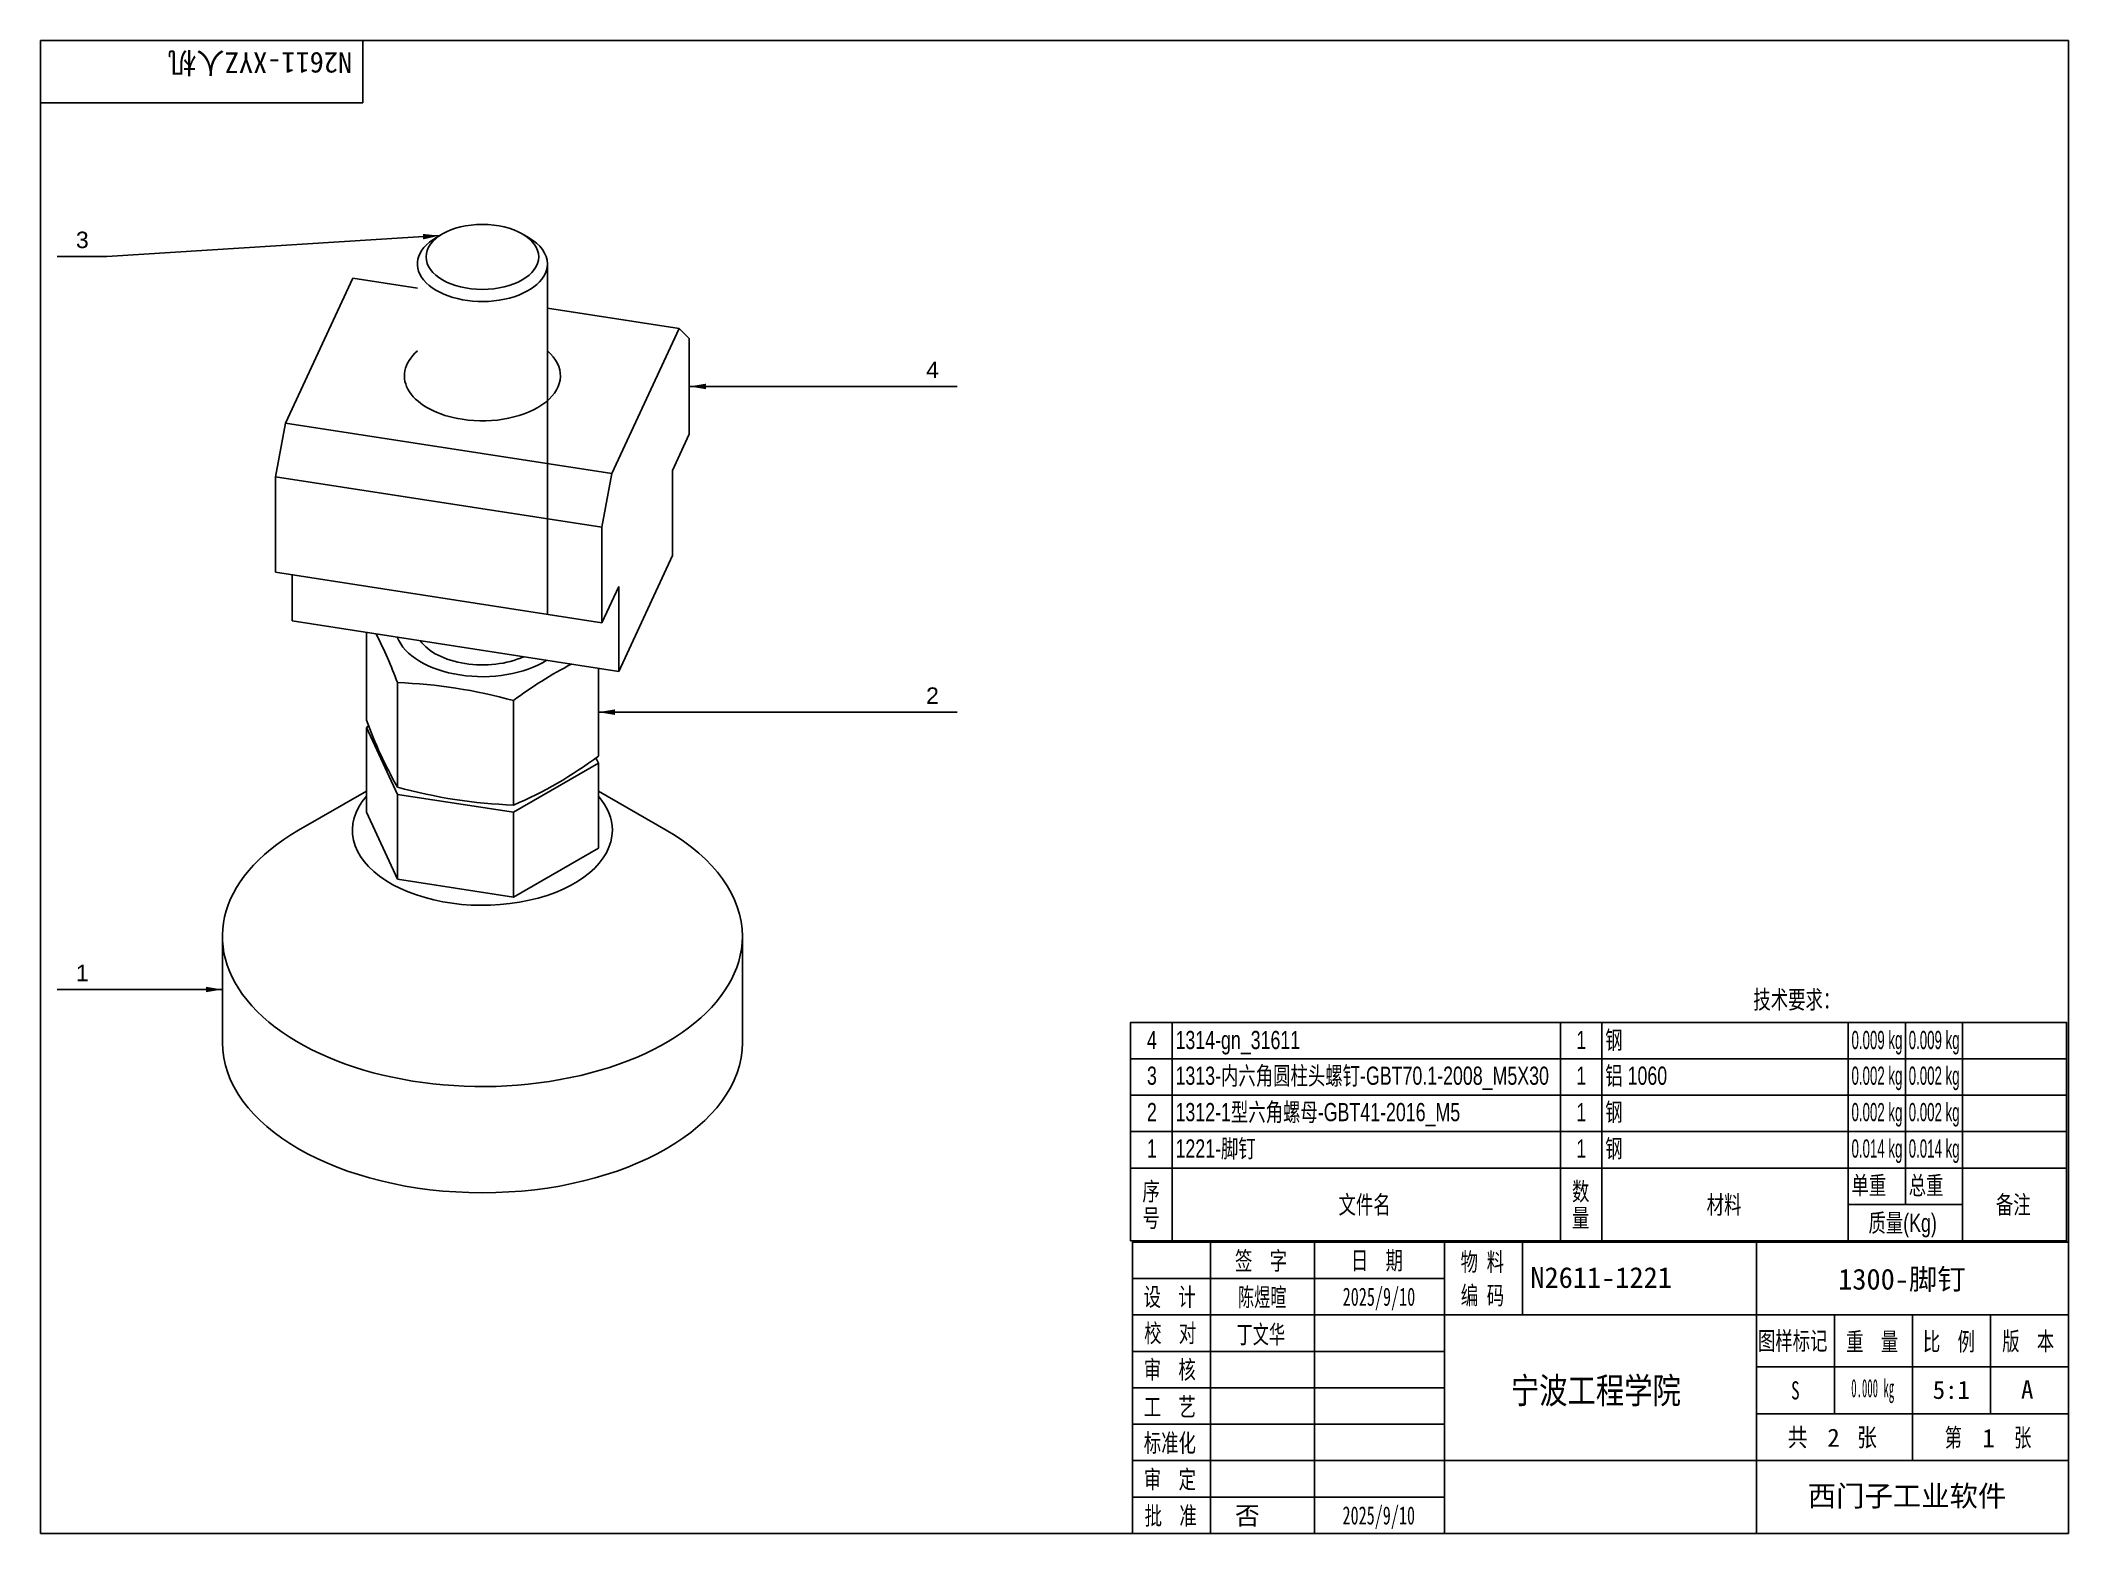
# Model space of a CAD drawing. Header units: millimetres. Extents: x 25 to 415, y 5 to 292.
import ezdxf
from ezdxf.enums import TextEntityAlignment as Align

# ---------------------------------------------------------------- set-up
doc = ezdxf.new("R2010")
doc.units = ezdxf.units.MM
for name, color, linetype in [('1221-脚钉', 7, 'Continuous'), ('1312-1型六角螺母-GBT4', 7, 'Continuous'), ('1313-内六角圆柱头螺钉-GB', 7, 'Continuous'), ('1314-GN_31611', 7, 'Continuous'), ('Default', 7, 'Continuous'), ('图框', 7, 'Continuous')]:
    doc.layers.add(name, color=color, linetype=linetype)
doc.styles.add('MtXpl_', font='SimSun.ttf')
doc.styles.add('MtXpl__1', font='')
doc.styles.add('SEACAD_Arial', font='arial.ttf')
doc.styles.get('MtXpl__1').set_extended_font_data('SimSun', bold=True)

msp = doc.modelspace()

# ---------------------------------------------------------------- hatches: boundary and pattern name
at = {"layer": 'Default', "linetype": 'Continuous'}
for points in [[(98.59, 253.77), (101.72, 254.5), (98.52, 254.83)], [(152.95, 226.04), (149.77, 225.51), (152.95, 224.98)], [(135.45, 163.42), (132.28, 162.89), (135.45, 162.36)], [(56.8, 109.04), (59.97, 109.57), (56.8, 110.1)]]:
    msp.add_hatch(color=7, dxfattribs=at).paths.add_polyline_path(points)

# ---------------------------------------------------------------- linework, layer by layer
at = {"color": 7, "linetype": 'Continuous'}
for p, q in [((242.64, 103.25), (242.64, 96.25)), ((317.29, 103.25), (317.29, 96.25)), ((325.29, 103.25), (325.29, 96.25)), ((372.65, 103.25), (372.65, 96.25)), ((383.65, 103.25), (383.65, 96.25)), ((394.65, 103.25), (394.65, 96.25)), ((234.64, 96.25), (414.65, 96.25)), ((242.64, 96.25), (242.64, 89.25)), ((317.29, 96.25), (317.29, 89.25)), ((325.29, 96.25), (325.29, 89.25)), ((372.65, 96.25), (372.65, 89.25)), ((383.65, 96.25), (383.65, 89.25)), ((394.65, 96.25), (394.65, 89.25)), ((234.64, 89.25), (414.65, 89.25)), ((242.64, 89.25), (242.64, 82.25)), ((317.29, 89.25), (317.29, 82.25)), ((325.29, 89.25), (325.29, 82.25)), ((372.65, 89.25), (372.65, 82.25)), ((383.65, 89.25), (383.65, 82.25)), ((394.65, 89.25), (394.65, 82.25)), ((234.64, 82.25), (414.65, 82.25)), ((242.64, 82.25), (242.64, 75.25)), ((317.29, 82.25), (317.29, 75.25)), ((325.29, 82.25), (325.29, 75.25)), ((372.65, 82.25), (372.65, 75.25)), ((383.65, 82.25), (383.65, 75.25)), ((394.65, 82.25), (394.65, 75.25)), ((234.64, 75.25), (414.65, 75.25)), ((242.64, 75.25), (242.64, 68.25)), ((317.29, 75.25), (317.29, 68.25)), ((325.29, 75.25), (325.29, 68.25)), ((372.65, 75.25), (372.65, 68.25)), ((383.65, 75.25), (383.65, 68.25)), ((394.65, 75.25), (394.65, 68.25)), ((242.64, 68.25), (242.64, 61.25)), ((317.29, 68.25), (317.29, 61.25)), ((325.29, 68.25), (325.29, 61.25)), ((372.65, 68.25), (383.65, 68.25)), ((372.65, 68.25), (372.65, 61.25)), ((383.65, 68.25), (394.65, 68.25)), ((394.65, 68.25), (394.65, 61.25))]:
    msp.add_line(p, q, dxfattribs=at)
msp.add_lwpolyline([(234.64, 61.25), (234.64, 103.25), (414.65, 103.25), (414.65, 61.25), (234.64, 61.25)], dxfattribs=at)
at = {"layer": '1221-脚钉', "color": 7, "linetype": 'Continuous'}
for p, q in [((88.12, 160.23), (87.66, 159.97)), ((87.66, 159.97), (87.66, 143.64)), ((87.66, 159.97), (93.64, 147.09)), ((115.95, 143.64), (132.28, 153.07)), ((132.28, 153.07), (131.79, 154.11)), ((132.28, 153.07), (132.28, 136.74)), ((87.66, 147.72), (74.62, 140.19)), ((93.64, 147.09), (93.64, 130.76)), ((93.64, 147.09), (115.95, 143.64)), ((145.33, 140.19), (132.28, 147.72)), ((87.66, 143.64), (93.64, 130.76)), ((115.95, 143.64), (115.95, 127.31)), ((115.95, 127.31), (132.28, 136.74)), ((93.64, 130.76), (115.95, 127.31)), ((59.97, 119.78), (59.97, 99.36)), ((159.97, 99.36), (159.97, 119.78))]:
    msp.add_line(p, q, dxfattribs=at)
for centre, major_axis, start_param, end_param in [((109.97, 140.19), (25, 0), 2.673176, 6.283185), ((109.97, 140.19), (25, 0), 0, 0.468417), ((109.97, 119.78), (50, 0), 2.356194, 6.283185), ((109.97, 119.78), (50, 0), 0, 0.785398), ((109.97, 99.36), (50, 0), 3.141593, 6.283185)]:
    msp.add_ellipse(centre, major_axis=major_axis, ratio=0.57735, start_param=start_param, end_param=end_param, dxfattribs=at)
at = {"layer": '1312-1型六角螺母-GBT4', "color": 7, "linetype": 'Continuous'}
for p, q in [((87.66, 178.22), (87.66, 161.36)), ((93.64, 168.56), (93.64, 148.48)), ((132.28, 171.32), (132.28, 154.45)), ((115.95, 165.11), (115.95, 145.03))]:
    msp.add_line(p, q, dxfattribs=at)
for centre, radius, start, end in [((11.26, 138.16), 87.81, 20.2588, 26.9442), ((161.83, 104.51), 76.01, 117.1453, 127.125), ((90.29, 73.09), 95.53, 74.4214, 87.9906), ((170.04, 191.76), 87.81, 200.2588, 209.5334), ((86.4, 215.06), 76.01, 292.875, 307.125), ((119.3, 240.5), 95.53, 254.4214, 267.9906)]:
    msp.add_arc(centre, radius, start, end, dxfattribs=at)
for major_axis, start_param, end_param in [((-16.75, 0), 0.216247, 2.401746), ((12.84, 0), 3.523759, 5.37742)]:
    msp.add_ellipse((109.97, 179.38), major_axis=major_axis, ratio=0.57735, start_param=start_param, end_param=end_param, dxfattribs=at)
at = {"layer": '1313-内六角圆柱头螺钉-GB', "color": 7, "linetype": 'Continuous'}
for p, q in [((102.31, 254.84), (101.13, 254.16)), ((118.81, 254.16), (117.63, 254.84)), ((122.47, 181.7), (122.47, 249.05))]:
    msp.add_line(p, q, dxfattribs=at)
for start_param, end_param in [(2.356194, 6.283185), (0, 0.785398)]:
    msp.add_ellipse((109.97, 249.05), major_axis=(12.5, 0), ratio=0.57735, start_param=start_param, end_param=end_param, dxfattribs=at)
msp.add_ellipse((109.97, 250.41), major_axis=(-10.83, 0), ratio=0.57735, dxfattribs=at)
at = {"layer": '1314-GN_31611', "color": 7, "linetype": 'Continuous'}
for p, q in [((72.11, 218.47), (85.05, 246.35)), ((85.05, 246.35), (97.47, 244.43)), ((122.47, 240.56), (147.83, 236.64)), ((134.89, 208.75), (147.83, 236.64)), ((147.83, 236.64), (149.77, 234.7)), ((149.77, 234.7), (149.77, 216.33)), ((70.17, 208.16), (72.11, 218.47)), ((72.11, 218.47), (134.89, 208.75)), ((149.77, 216.33), (146.54, 209.36)), ((70.17, 208.16), (132.95, 198.45)), ((70.17, 189.79), (70.17, 208.16)), ((132.95, 198.45), (134.89, 208.75)), ((146.54, 209.36), (146.54, 193.03)), ((132.95, 180.08), (132.95, 198.45)), ((146.54, 193.03), (136.19, 170.72)), ((70.17, 189.79), (132.95, 180.08)), ((73.4, 180.43), (73.4, 189.29)), ((136.19, 187.05), (132.95, 180.08)), ((136.19, 170.72), (136.19, 187.05)), ((73.4, 180.43), (136.19, 170.72))]:
    msp.add_line(p, q, dxfattribs=at)
for major_axis, start_param, end_param in [((15, 0), 2.555907, 4.45059), ((-15, 0), 1.308997, 3.727278)]:
    msp.add_ellipse((109.97, 227.55), major_axis=major_axis, ratio=0.57735, start_param=start_param, end_param=end_param, dxfattribs=at)
at = {"layer": 'Default', "color": 7, "linetype": 'Continuous'}
for p, q in [((250, 61), (250, 5)), ((270, 61), (270, 5)), ((310, 61), (310, 47)), ((235, 54), (295, 54)), ((235, 47), (415, 47)), ((385, 47), (385, 19)), ((235, 40), (295, 40)), ((355, 28), (415, 28))]:
    msp.add_line(p, q, dxfattribs=at)
for points in [[(37.75, 250.51), (101.72, 254.5)], [(37.75, 250.51), (28.22, 250.51)], [(191.72, 225.51), (149.77, 225.51)], [(201.25, 225.51), (191.72, 225.51)], [(191.72, 162.89), (132.28, 162.89)], [(201.25, 162.89), (191.72, 162.89)], [(37.75, 109.57), (28.22, 109.57)], [(37.75, 109.57), (59.97, 109.57)]]:
    msp.add_lwpolyline(points, dxfattribs=at)
at = {"layer": '图框', "color": 7, "linetype": 'Continuous'}
for p, q in [((25, 5), (25, 292)), ((25, 292), (415, 292)), ((87, 292), (87, 280)), ((415, 292), (415, 5)), ((87, 280), (25, 280)), ((415, 61), (235, 61)), ((235, 5), (235, 61)), ((295, 5), (295, 61)), ((355, 61), (355, 5)), ((235, 5), (235, 54)), ((355, 47), (415, 47)), ((370, 47), (370, 28)), ((400, 47), (400, 28)), ((355, 37), (415, 37)), ((235, 33), (295, 33)), ((235, 26), (295, 26)), ((235, 19), (415, 19)), ((235, 12), (295, 12)), ((415, 5), (25, 5))]:
    msp.add_line(p, q, dxfattribs=at)

# ---------------------------------------------------------------- texts
at = {"color": 7, "linetype": 'Continuous', "style": 'SEACAD_Arial'}
for s, width, p in [('4', 0.7, (237.78, 101.61)), ('1314-gn_31611', 0.7, (243.27, 101.61)), ('1', 0.7, (320.38, 101.61)), ('钢', 0.7, (325.92, 101.61)), ('0.009 kg', 0.522, (373.28, 101.61)), ('0.009 kg', 0.522, (384.28, 101.61)), ('3', 0.7, (237.78, 94.75)), ('1313-内六角圆柱头螺钉-GBT70.1-2008_M5X30', 0.7, (243.27, 94.75)), ('1', 0.7, (320.38, 94.75)), ('铝 1060', 0.7, (325.92, 94.75)), ('0.002 kg', 0.522, (373.28, 94.75)), ('0.002 kg', 0.522, (384.28, 94.75)), ('2', 0.7, (237.78, 87.75)), ('1312-1型六角螺母-GBT41-2016_M5', 0.7, (243.27, 87.75)), ('1', 0.7, (320.38, 87.75)), ('钢', 0.7, (325.92, 87.75)), ('0.002 kg', 0.522, (373.28, 87.75)), ('0.002 kg', 0.522, (384.28, 87.75)), ('1', 0.7, (237.78, 80.75)), ('1221-脚钉', 0.7, (243.27, 80.75)), ('1', 0.7, (320.38, 80.75)), ('钢', 0.7, (325.92, 80.75)), ('0.014 kg', 0.522, (373.28, 80.75)), ('0.014 kg', 0.522, (384.28, 80.75)), ('单重', 0.7, (373.28, 73.66)), ('总重', 0.7, (384.28, 73.66)), ('序', 0.7, (236.91, 72.51)), ('文件名', 0.7, (274.63, 69.95)), ('数', 0.7, (319.52, 72.51)), ('材料', 0.7, (345.42, 69.95)), ('备注', 0.7, (401.05, 69.95)), ('号', 0.7, (236.91, 67.39)), ('量', 0.7, (319.52, 67.39)), ('质量(Kg)', 0.7, (376.54, 66.45))]:
    msp.add_text(s, height=3.5, dxfattribs=dict(at, width=width)).set_placement(p, align=Align.TOP_LEFT)
at = {"layer": 'Default', "color": 7, "linetype": 'Continuous', "style": 'SEACAD_Arial'}
for s, p in [('3', (31.8, 255.27)), ('4', (195.3, 230.27)), ('2', (195.3, 167.65)), ('1', (31.8, 114.33))]:
    msp.add_text(s, height=3.17, dxfattribs=at).set_placement(p, align=Align.TOP_LEFT)
at = {"layer": 'Default', "color": 7, "style": 'MtXpl_', "width": 0.7}
msp.add_text('技术要求：', height=3.5, dxfattribs=at).set_placement((354.4, 105.88))
at = {"layer": '图框', "color": 7, "style": 'MtXpl_'}
for s, width, p in [('签  字', 0.7, (254.72, 55.67)), ('日  期', 0.7, (276.99, 55.73)), ('物 料', 0.7, (298.11, 55.46)), ('设  计', 0.7, (237.13, 48.73)), ('编 码', 0.7, (298.13, 49.02)), ('校  对', 0.7, (237.25, 41.76)), ('图样标记', 0.7, (355.28, 40.28)), ('重  量', 0.7, (372.24, 40.12)), ('比  例', 0.7, (387.01, 40.14)), ('版  本', 0.7, (402.25, 40.21)), ('审  核', 0.7, (237.16, 34.74)), ('工  艺', 0.7, (237.17, 27.58)), ('S', 0.7, (361.65, 30.75)), ('标准化', 0.7, (237.17, 20.66)), ('共     张', 0.8, (361, 21.73)), ('第      张', 0.7, (391.2, 21.68)), ('审  定', 0.7, (237.19, 13.64)), ('批  准', 0.7, (237.34, 6.65))]:
    msp.add_text(s, height=3.5, dxfattribs=dict(at, width=width)).set_placement(p)
at = {"layer": '图框', "color": 7, "style": 'MtXpl__1'}
msp.add_text('西门子工业软件', height=4, dxfattribs=at).set_placement((364.86, 10.21))
at = {"layer": '图框', "color": 7, "linetype": 'Continuous', "insert": (67.22, 285.74), "char_height": 4, "attachment_point": 2, "rotation": 180}
msp.add_mtext('{\\pxsm0.9;\\f宋体|b0||i0||c0|p34;\\W1.;N2611-XYZ人机\\P}', dxfattribs=at)
at = {"layer": '图框', "color": 7, "linetype": 'Continuous'}
for s, insert, char_height, attachment_point in [('{\\pxsm0.9;\\f宋体|b0||i0||c0|p34;\\W1.;N2611-1221\\P}', (325.13, 56.2), 4, 2), ('{\\pxsm0.9;\\f宋体|b0||i0||c0|p34;\\W1.;1300-脚钉\\P}', (382.98, 55.88), 4, 2), ('{\\pxsm0.9;\\f宋体|b0||i0||c0|p34;\\W0.6507936508;陈煜暄\\P}', (259.94, 52.18), 3.5, 2), ('{\\pxsm0.9;\\f宋体|b0||i0||c0|p34;\\W0.6507936508;2025/9/10\\P}', (282.4, 52.26), 3.5, 2), ('{\\pxsm0.9;\\f宋体|b0||i0||c0|p34;\\W0.6507936508;丁文华\\P}', (259.68, 45.01), 3.5, 2), ('{\\pxsm0.9;\\f宋体|b0||i0||c0|p34;\\W0.7996880969;宁波工程学院\\P}', (324.11, 34.97), 5, 2), ('{\\pxsm0.9;\\f宋体|b0||i0||c0|p34;\\W0.4338673331;0.000 kg\\P}', (377.35, 34.68), 3.5, 2), ('{\\pxsm0.9;\\f宋体|b0||i0||c0|p34;\\W1.;5:1\\P}', (392.47, 34.36), 3.5, 2), ('{\\pxsm0.9;\\f宋体|b0||i0||c0|p34;\\W1.;A\\P}', (407.07, 34.42), 3.5, 2), ('{\\pxsm0.9;\\f宋体|b0||i0||c0|p34;\\W1.;2\\P}', (371.01, 25.15), 3.5, 3), ('{\\pxsm0.9;\\f宋体|b0||i0||c0|p34;\\W1.;1\\P}', (399.64, 25.08), 3.5, 2), ('{\\pxsm0.9;\\f宋体|b0||i0||c0|p34;\\W1.;否\\P}', (257.09, 10.15), 3.5, 2), ('{\\pxsm0.9;\\f宋体|b0||i0||c0|p34;\\W0.6507936508;2025/9/10\\P}', (282.36, 10.22), 3.5, 2)]:
    msp.add_mtext(s, dxfattribs=dict(at, insert=insert, char_height=char_height, attachment_point=attachment_point))

doc.saveas('drawing.dxf')
